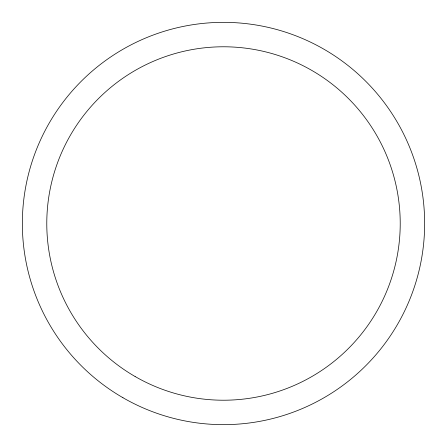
<?xml version="1.0" encoding="UTF-8"?>
<svg xmlns="http://www.w3.org/2000/svg" width="447" height="447" viewBox="0 0 447 447"><rect width="100%" height="100%" fill="white"/><g stroke="black" fill="none" stroke-linecap="round" stroke-linejoin="round"><path stroke-width="0.67" d="M135.139 376.542A176.721 176.721 0 0 0 400.221 223.5A176.721 176.721 0 0 0 135.139 70.458A176.721 176.721 0 0 0 135.139 376.542M122.925 397.701A201.15 201.15 0 0 0 424.65 223.5A201.15 201.15 0 0 0 122.925 49.299A201.15 201.15 0 0 0 122.925 397.701"/></g></svg>
